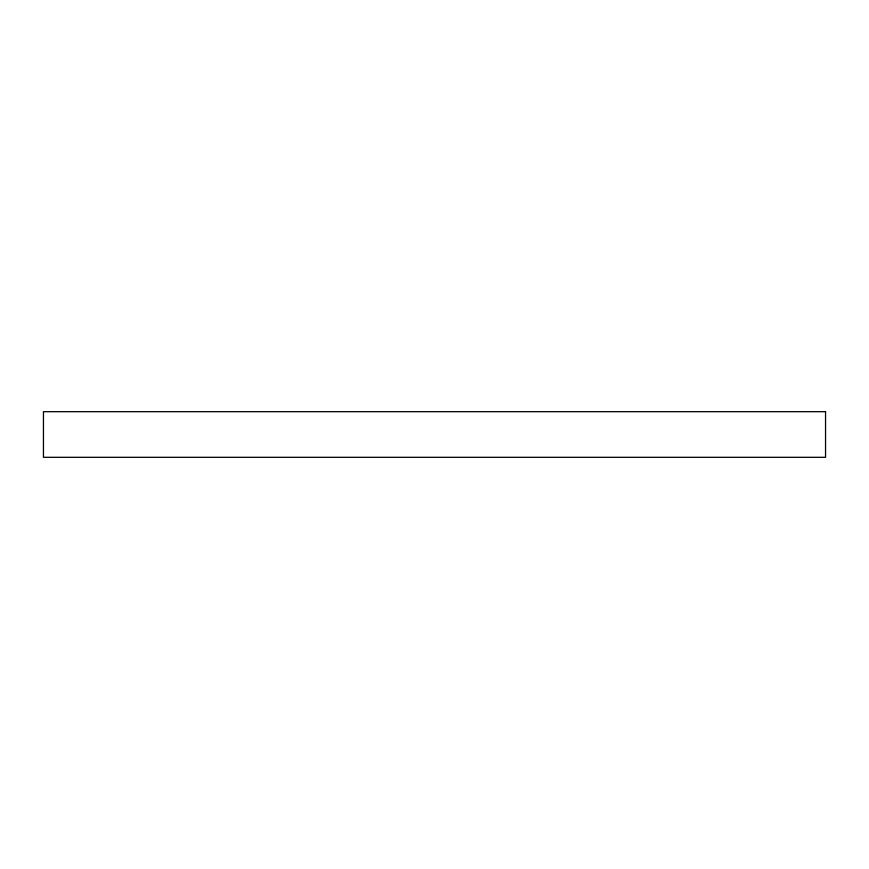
<?xml version="1.0" encoding="UTF-8"?>
<svg xmlns="http://www.w3.org/2000/svg" width="869" height="869" viewBox="0 0 869 869"><rect width="100%" height="100%" fill="white"/><g stroke="black" fill="none" stroke-linecap="round" stroke-linejoin="round"><path stroke-width="1.3" d="M825.55 411.689L43.45 411.689L43.45 457.311L825.55 457.311L825.55 411.689"/></g></svg>
